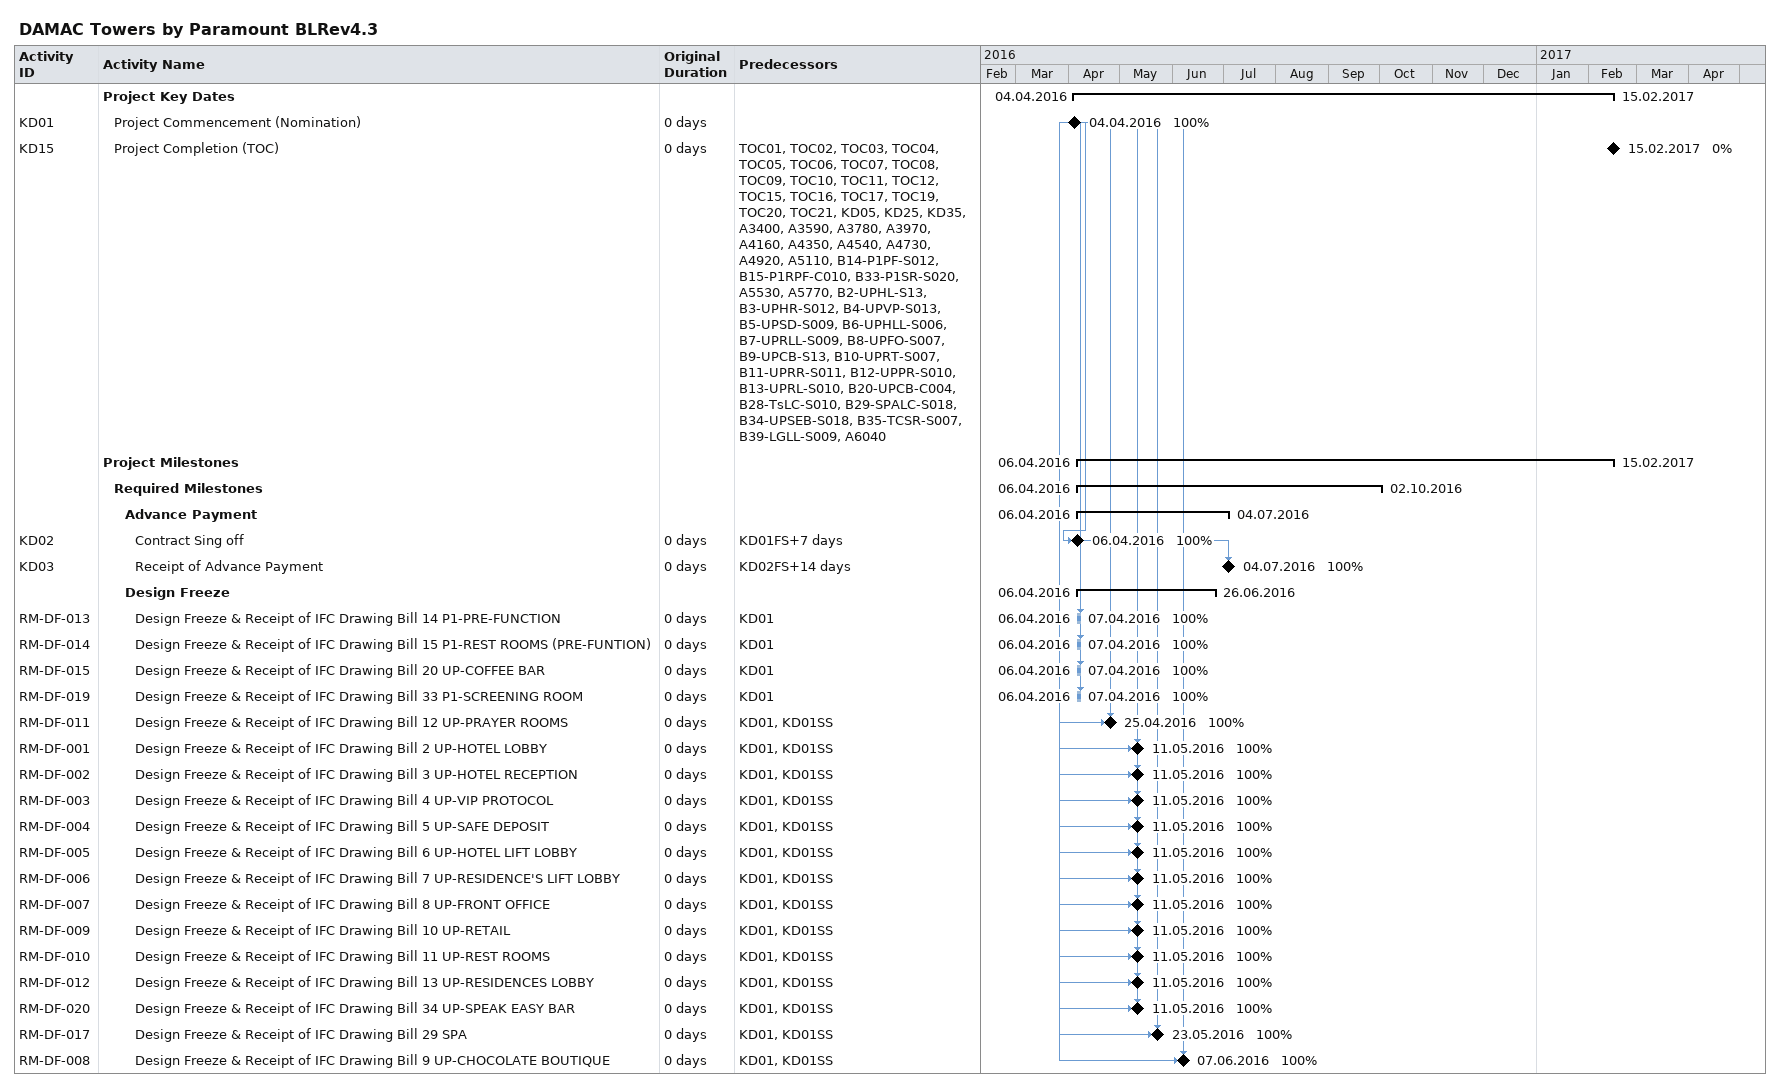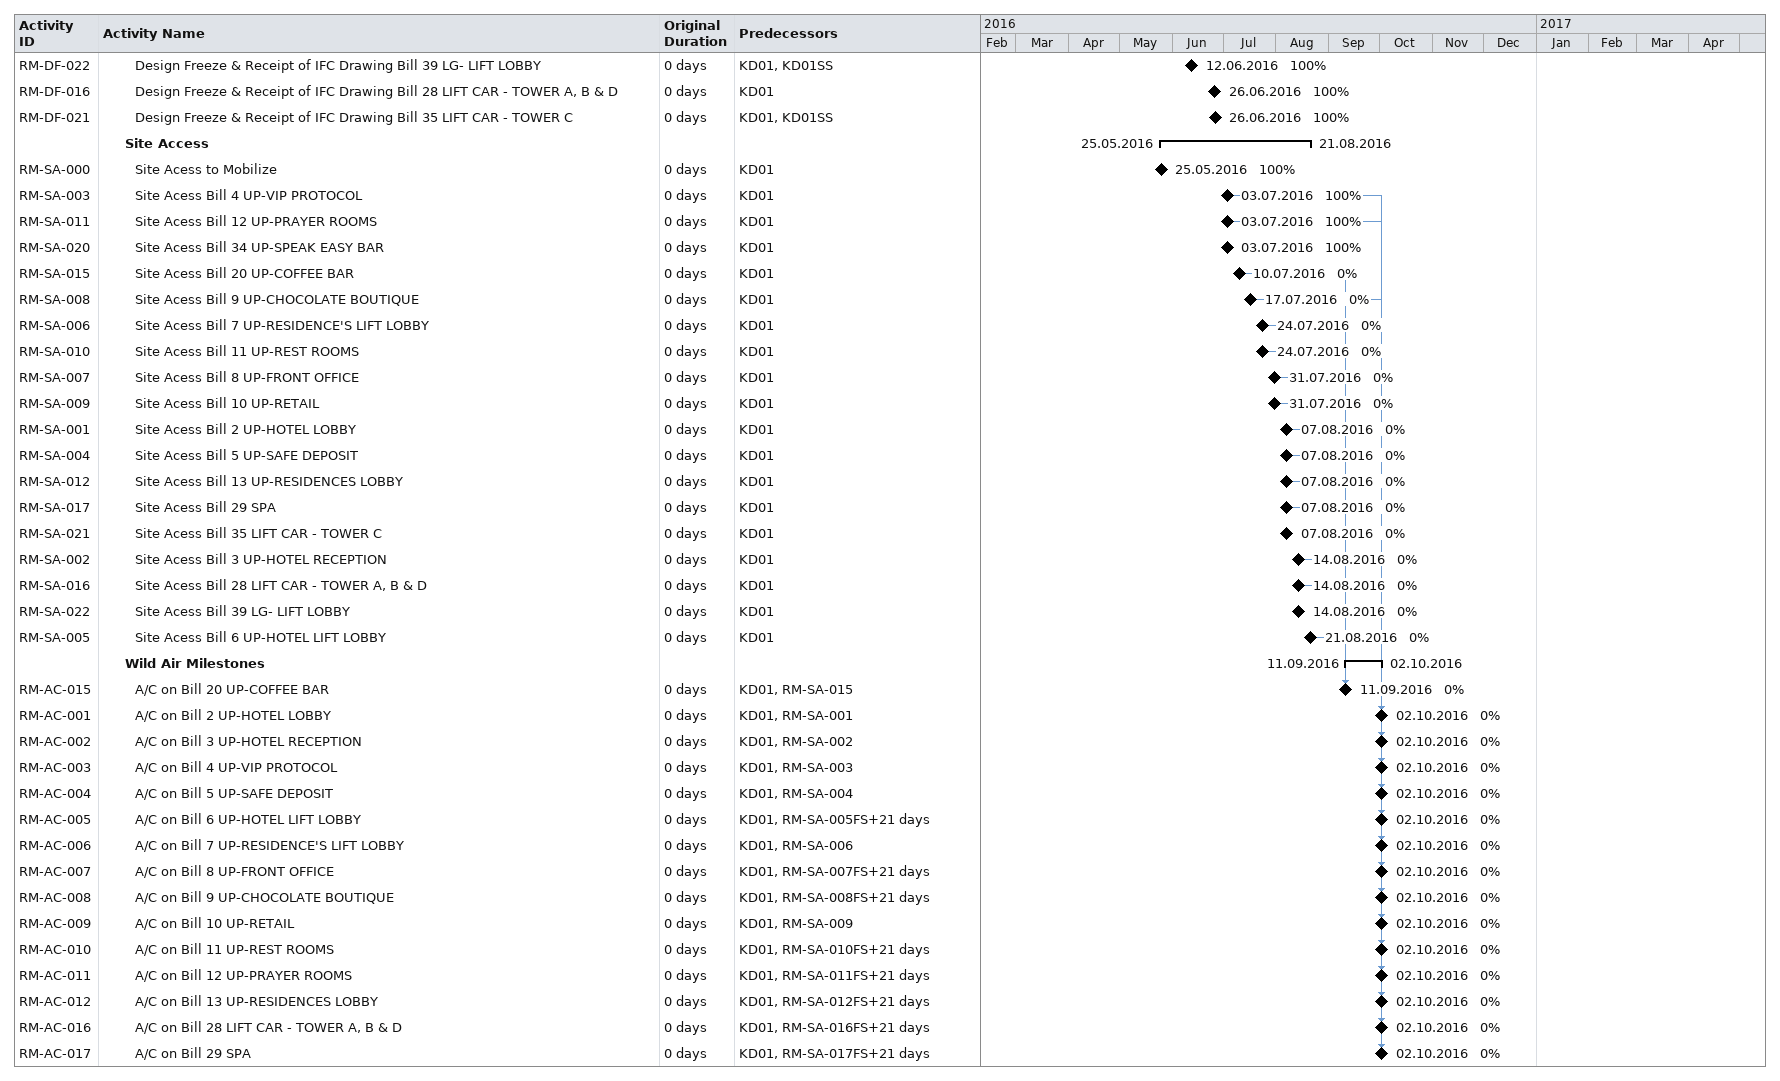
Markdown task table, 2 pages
DAMAC Towers by Paramount BLRev4.3

| ID | Level | Task | Original duration | Start | Finish | Predecessors | % complete |
|---|---|---|---|---|---|---|---|
|  | 1 | **Project Key Dates** |  | 2016-04-04 | 2017-02-15 |  |  |
| KD01 | 2 | Project Commencement (Nomination) | 0d | 2016-04-04 | 2016-04-04 |  | 100 |
| KD15 | 2 | Project Completion (TOC) | 0d | 2017-02-15 | 2017-02-15 | TOC01, TOC02, TOC03, TOC04, TOC05, TOC06, TOC07, TOC08, TOC09, TOC10, TOC11, TOC12, TOC15, TOC16, TOC17, TOC19, TOC20, TOC21, KD05, KD25, KD35, A3400, A3590, A3780, A3970, A4160, A4350, A4540, A4730, A4920, A5110, B14-P1PF-S012, B15-P1RPF-C010, B33-P1SR-S020, A5530, A5770, B2-UPHL-S13, B3-UPHR-S012, B4-UPVP-S013, B5-UPSD-S009, B6-UPHLL-S006, B7-UPRLL-S009, B8-UPFO-S007, B9-UPCB-S13, B10-UPRT-S007, B11-UPRR-S011, B12-UPPR-S010, B13-UPRL-S010, B20-UPCB-C004, B28-TsLC-S010, B29-SPALC-S018, B34-UPSEB-S018, B35-TCSR-S007, B39-LGLL-S009, A6040 | 0 |
|  | 1 | **Project Milestones** |  | 2016-04-06 | 2017-02-15 |  |  |
|  | 2 | **Required Milestones** |  | 2016-04-06 | 2016-10-02 |  |  |
|  | 3 | **Advance Payment** |  | 2016-04-06 | 2016-07-04 |  |  |
| KD02 | 4 | Contract Sing off | 0d | 2016-04-06 | 2016-04-06 | KD01FS+7d | 100 |
| KD03 | 4 | Receipt of Advance Payment | 0d | 2016-07-04 | 2016-07-04 | KD02FS+14d | 100 |
|  | 3 | **Design Freeze** |  | 2016-04-06 | 2016-06-26 |  |  |
| RM-DF-013 | 4 | Design Freeze & Receipt of IFC Drawing Bill 14 P1-PRE-FUNCTION | 0d | 2016-04-06 | 2016-04-07 | KD01 | 100 |
| RM-DF-014 | 4 | Design Freeze & Receipt of IFC Drawing Bill 15 P1-REST ROOMS (PRE-FUNTION) | 0d | 2016-04-06 | 2016-04-07 | KD01 | 100 |
| RM-DF-015 | 4 | Design Freeze & Receipt of IFC Drawing Bill 20 UP-COFFEE BAR | 0d | 2016-04-06 | 2016-04-07 | KD01 | 100 |
| RM-DF-019 | 4 | Design Freeze & Receipt of IFC Drawing Bill 33 P1-SCREENING ROOM | 0d | 2016-04-06 | 2016-04-07 | KD01 | 100 |
| RM-DF-011 | 4 | Design Freeze & Receipt of IFC Drawing Bill 12 UP-PRAYER ROOMS | 0d | 2016-04-25 | 2016-04-25 | KD01, KD01SS | 100 |
| RM-DF-001 | 4 | Design Freeze & Receipt of IFC Drawing Bill 2 UP-HOTEL LOBBY | 0d | 2016-05-11 | 2016-05-11 | KD01, KD01SS | 100 |
| RM-DF-002 | 4 | Design Freeze & Receipt of IFC Drawing Bill 3 UP-HOTEL RECEPTION | 0d | 2016-05-11 | 2016-05-11 | KD01, KD01SS | 100 |
| RM-DF-003 | 4 | Design Freeze & Receipt of IFC Drawing Bill 4 UP-VIP PROTOCOL | 0d | 2016-05-11 | 2016-05-11 | KD01, KD01SS | 100 |
| RM-DF-004 | 4 | Design Freeze & Receipt of IFC Drawing Bill 5 UP-SAFE DEPOSIT | 0d | 2016-05-11 | 2016-05-11 | KD01, KD01SS | 100 |
| RM-DF-005 | 4 | Design Freeze & Receipt of IFC Drawing Bill 6 UP-HOTEL LIFT LOBBY | 0d | 2016-05-11 | 2016-05-11 | KD01, KD01SS | 100 |
| RM-DF-006 | 4 | Design Freeze & Receipt of IFC Drawing Bill 7 UP-RESIDENCE'S LIFT LOBBY | 0d | 2016-05-11 | 2016-05-11 | KD01, KD01SS | 100 |
| RM-DF-007 | 4 | Design Freeze & Receipt of IFC Drawing Bill 8 UP-FRONT OFFICE | 0d | 2016-05-11 | 2016-05-11 | KD01, KD01SS | 100 |
| RM-DF-009 | 4 | Design Freeze & Receipt of IFC Drawing Bill 10 UP-RETAIL | 0d | 2016-05-11 | 2016-05-11 | KD01, KD01SS | 100 |
| RM-DF-010 | 4 | Design Freeze & Receipt of IFC Drawing Bill 11 UP-REST ROOMS | 0d | 2016-05-11 | 2016-05-11 | KD01, KD01SS | 100 |
| RM-DF-012 | 4 | Design Freeze & Receipt of IFC Drawing Bill 13 UP-RESIDENCES LOBBY | 0d | 2016-05-11 | 2016-05-11 | KD01, KD01SS | 100 |
| RM-DF-020 | 4 | Design Freeze & Receipt of IFC Drawing Bill 34 UP-SPEAK EASY BAR | 0d | 2016-05-11 | 2016-05-11 | KD01, KD01SS | 100 |
| RM-DF-017 | 4 | Design Freeze & Receipt of IFC Drawing Bill 29 SPA | 0d | 2016-05-23 | 2016-05-23 | KD01, KD01SS | 100 |
| RM-DF-008 | 4 | Design Freeze & Receipt of IFC Drawing Bill 9 UP-CHOCOLATE BOUTIQUE | 0d | 2016-06-07 | 2016-06-07 | KD01, KD01SS | 100 |
| RM-DF-022 | 4 | Design Freeze & Receipt of IFC Drawing Bill 39 LG- LIFT LOBBY | 0d | 2016-06-12 | 2016-06-12 | KD01, KD01SS | 100 |
| RM-DF-016 | 4 | Design Freeze & Receipt of IFC Drawing Bill 28 LIFT CAR - TOWER A, B & D | 0d | 2016-06-26 | 2016-06-26 | KD01 | 100 |
| RM-DF-021 | 4 | Design Freeze & Receipt of IFC Drawing Bill 35 LIFT CAR - TOWER C | 0d | 2016-06-26 | 2016-06-26 | KD01, KD01SS | 100 |
|  | 3 | **Site Access** |  | 2016-05-25 | 2016-08-21 |  |  |
| RM-SA-000 | 4 | Site Acess to Mobilize | 0d | 2016-05-25 | 2016-05-25 | KD01 | 100 |
| RM-SA-003 | 4 | Site Acess Bill 4 UP-VIP PROTOCOL | 0d | 2016-07-03 | 2016-07-03 | KD01 | 100 |
| RM-SA-011 | 4 | Site Acess Bill 12 UP-PRAYER ROOMS | 0d | 2016-07-03 | 2016-07-03 | KD01 | 100 |
| RM-SA-020 | 4 | Site Acess Bill 34 UP-SPEAK EASY BAR | 0d | 2016-07-03 | 2016-07-03 | KD01 | 100 |
| RM-SA-015 | 4 | Site Acess Bill 20 UP-COFFEE BAR | 0d | 2016-07-10 | 2016-07-10 | KD01 | 0 |
| RM-SA-008 | 4 | Site Acess Bill 9 UP-CHOCOLATE BOUTIQUE | 0d | 2016-07-17 | 2016-07-17 | KD01 | 0 |
| RM-SA-006 | 4 | Site Acess Bill 7 UP-RESIDENCE'S LIFT LOBBY | 0d | 2016-07-24 | 2016-07-24 | KD01 | 0 |
| RM-SA-010 | 4 | Site Acess Bill 11 UP-REST ROOMS | 0d | 2016-07-24 | 2016-07-24 | KD01 | 0 |
| RM-SA-007 | 4 | Site Acess Bill 8 UP-FRONT OFFICE | 0d | 2016-07-31 | 2016-07-31 | KD01 | 0 |
| RM-SA-009 | 4 | Site Acess Bill 10 UP-RETAIL | 0d | 2016-07-31 | 2016-07-31 | KD01 | 0 |
| RM-SA-001 | 4 | Site Acess Bill 2 UP-HOTEL LOBBY | 0d | 2016-08-07 | 2016-08-07 | KD01 | 0 |
| RM-SA-004 | 4 | Site Acess Bill 5 UP-SAFE DEPOSIT | 0d | 2016-08-07 | 2016-08-07 | KD01 | 0 |
| RM-SA-012 | 4 | Site Acess Bill 13 UP-RESIDENCES LOBBY | 0d | 2016-08-07 | 2016-08-07 | KD01 | 0 |
| RM-SA-017 | 4 | Site Acess Bill 29 SPA | 0d | 2016-08-07 | 2016-08-07 | KD01 | 0 |
| RM-SA-021 | 4 | Site Acess Bill 35 LIFT CAR - TOWER C | 0d | 2016-08-07 | 2016-08-07 | KD01 | 0 |
| RM-SA-002 | 4 | Site Acess Bill 3 UP-HOTEL RECEPTION | 0d | 2016-08-14 | 2016-08-14 | KD01 | 0 |
| RM-SA-016 | 4 | Site Acess Bill 28 LIFT CAR - TOWER A, B & D | 0d | 2016-08-14 | 2016-08-14 | KD01 | 0 |
| RM-SA-022 | 4 | Site Acess Bill 39 LG- LIFT LOBBY | 0d | 2016-08-14 | 2016-08-14 | KD01 | 0 |
| RM-SA-005 | 4 | Site Acess Bill 6 UP-HOTEL LIFT LOBBY | 0d | 2016-08-21 | 2016-08-21 | KD01 | 0 |
|  | 3 | **Wild Air Milestones** |  | 2016-09-11 | 2016-10-02 |  |  |
| RM-AC-015 | 4 | A/C on Bill 20 UP-COFFEE BAR | 0d | 2016-09-11 | 2016-09-11 | KD01, RM-SA-015 | 0 |
| RM-AC-001 | 4 | A/C on Bill 2 UP-HOTEL LOBBY | 0d | 2016-10-02 | 2016-10-02 | KD01, RM-SA-001 | 0 |
| RM-AC-002 | 4 | A/C on Bill 3 UP-HOTEL RECEPTION | 0d | 2016-10-02 | 2016-10-02 | KD01, RM-SA-002 | 0 |
| RM-AC-003 | 4 | A/C on Bill 4 UP-VIP PROTOCOL | 0d | 2016-10-02 | 2016-10-02 | KD01, RM-SA-003 | 0 |
| RM-AC-004 | 4 | A/C on Bill 5 UP-SAFE DEPOSIT | 0d | 2016-10-02 | 2016-10-02 | KD01, RM-SA-004 | 0 |
| RM-AC-005 | 4 | A/C on Bill 6 UP-HOTEL LIFT LOBBY | 0d | 2016-10-02 | 2016-10-02 | KD01, RM-SA-005FS+21d | 0 |
| RM-AC-006 | 4 | A/C on Bill 7 UP-RESIDENCE'S LIFT LOBBY | 0d | 2016-10-02 | 2016-10-02 | KD01, RM-SA-006 | 0 |
| RM-AC-007 | 4 | A/C on Bill 8 UP-FRONT OFFICE | 0d | 2016-10-02 | 2016-10-02 | KD01, RM-SA-007FS+21d | 0 |
| RM-AC-008 | 4 | A/C on Bill 9 UP-CHOCOLATE BOUTIQUE | 0d | 2016-10-02 | 2016-10-02 | KD01, RM-SA-008FS+21d | 0 |
| RM-AC-009 | 4 | A/C on Bill 10 UP-RETAIL | 0d | 2016-10-02 | 2016-10-02 | KD01, RM-SA-009 | 0 |
| RM-AC-010 | 4 | A/C on Bill 11 UP-REST ROOMS | 0d | 2016-10-02 | 2016-10-02 | KD01, RM-SA-010FS+21d | 0 |
| RM-AC-011 | 4 | A/C on Bill 12 UP-PRAYER ROOMS | 0d | 2016-10-02 | 2016-10-02 | KD01, RM-SA-011FS+21d | 0 |
| RM-AC-012 | 4 | A/C on Bill 13 UP-RESIDENCES LOBBY | 0d | 2016-10-02 | 2016-10-02 | KD01, RM-SA-012FS+21d | 0 |
| RM-AC-016 | 4 | A/C on Bill 28 LIFT CAR - TOWER A, B & D | 0d | 2016-10-02 | 2016-10-02 | KD01, RM-SA-016FS+21d | 0 |
| RM-AC-017 | 4 | A/C on Bill 29 SPA | 0d | 2016-10-02 | 2016-10-02 | KD01, RM-SA-017FS+21d | 0 |
